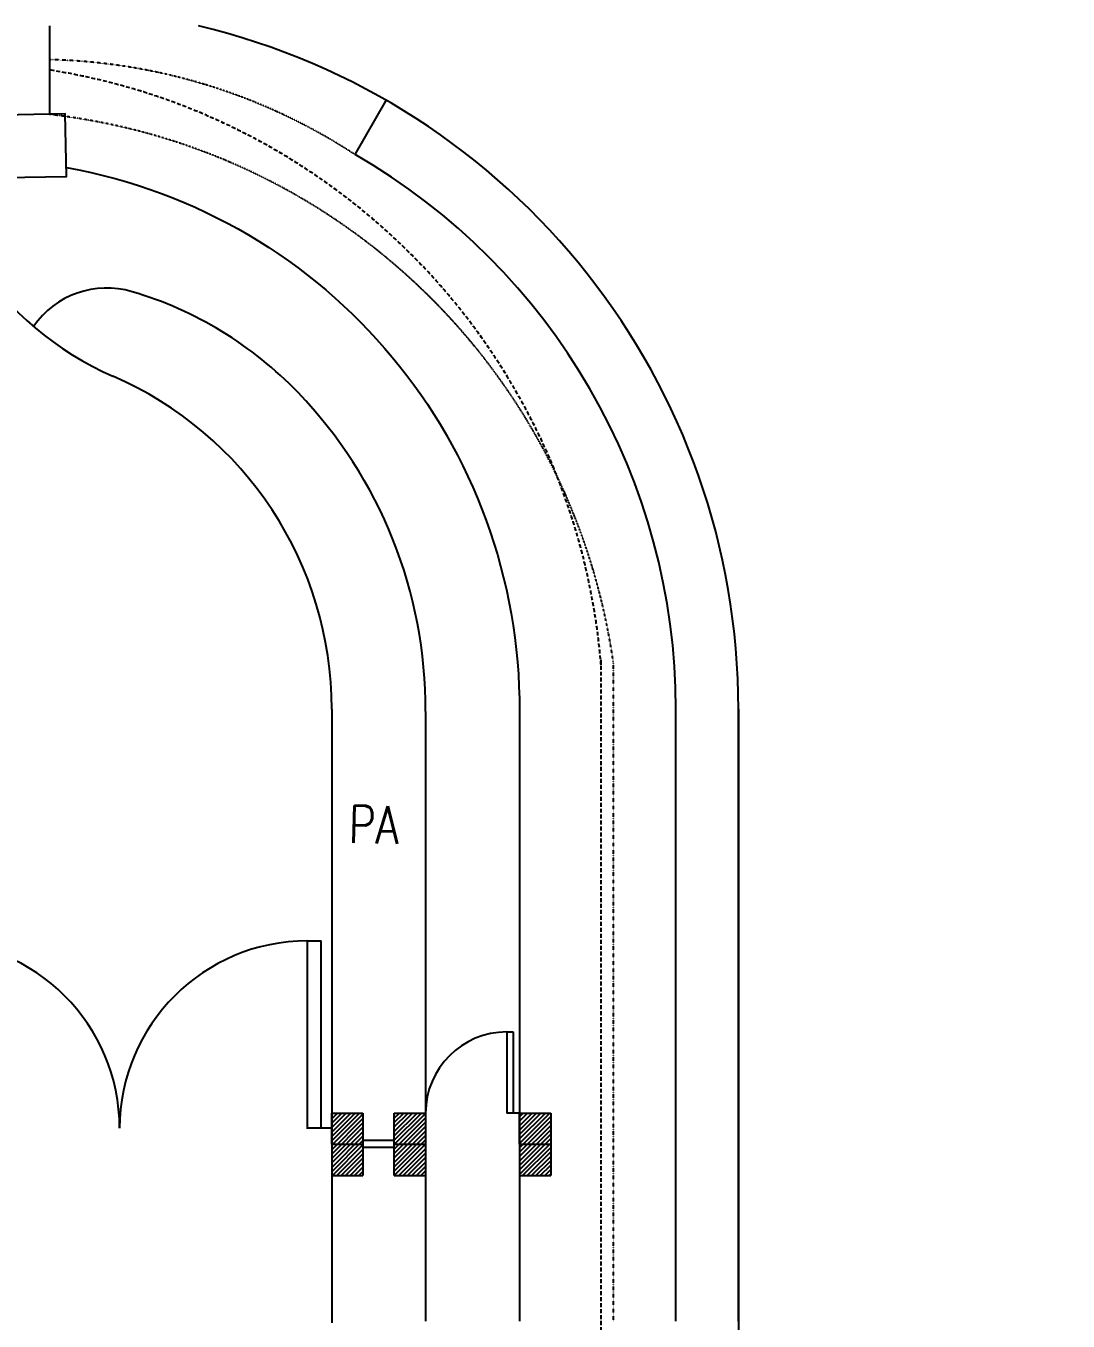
# Model space of a CAD drawing. Extents: x -24232 to 27340, y -23039 to 23489.
# Drawn here: x 5360 to 22015, y 2780 to 23489 of the extents above; entities that cross this region are included whole.
import ezdxf

# ---------------------------------------------------------------- set-up
doc = ezdxf.new("R2010")
doc.units = 0
doc.header["$LTSCALE"] = 10
for name, pattern in [('DASHDOT2', [0.5, 0.25, -0.125, 0, -0.125]), ('DASHDOTX2', [2, 1, -0.5, 0, -0.5]), ('HIDDEN', [9.525, 6.35, -3.175])]:
    doc.linetypes.add(name, pattern=pattern)
for name, color, linetype in [('0-BCA', 33, 'CONTINUOUS'), ('0-CONTOUR', 1, 'DASHDOTX2'), ('0-DRAIN', 2, 'CONTINUOUS'), ('0-LAKE', 4, 'CONTINUOUS'), ('0-PA', 7, 'CONTINUOUS'), ('1', 1, 'CONTINUOUS')]:
    doc.layers.add(name, color=color, linetype=linetype)
doc.styles.add('ROMANS', font='romans.shx', dxfattribs={"width": 0.8})

msp = doc.modelspace()

# ---------------------------------------------------------------- hatches: boundary and pattern name
at = {"layer": '1'}
h = msp.add_hatch(dxfattribs=at)
h.set_pattern_fill('ANSI31', color=256, scale=400, style=0)
h.set_pattern_definition([(45, (943.32, -18986.29), (-35.35534, 35.35534), [])])
h.paths.add_polyline_path([(13247, 5606), (13747, 5606), (13747, 6106), (13247, 6106)])
h.paths.add_polyline_path([(13247, 5606), (13247, 5106), (13747, 5106), (13747, 5606)])
h.paths.add_polyline_path([(11747, 5106), (11747, 5606), (11247, 5606), (11247, 5106)])
h.paths.add_polyline_path([(11747, 5606), (11747, 6106), (11247, 6106), (11247, 5606)])
h.paths.add_polyline_path([(10747, 6106), (10247, 6106), (10247, 5606), (10747, 5606)])
h.paths.add_polyline_path([(10747, 5606), (10247, 5606), (10247, 5106), (10747, 5106)])

# ---------------------------------------------------------------- linework, layer by layer
at = {"layer": '0-BCA'}
for p, q in [((5738, 23489), (5738, 22073)), ((10620, 21431), (11118, 22298)), ((10247, 12566), (10247, 2751)), ((11747, 12527), (11747, 2780)), ((13247, 12527), (13247, 2780)), ((9855, 8859), (10078, 8859)), ((9858, 5856), (9859, 8862)), ((10080, 5856), (10081, 8862)), ((13046, 7403), (13045, 6106)), ((13046, 7403), (13148, 7403)), ((13148, 7403), (13147, 6106)), ((10247, 6106), (10747, 6106)), ((10247, 5606), (10247, 6106)), ((10747, 6106), (10747, 5106)), ((11247, 6106), (11747, 6106)), ((11247, 5106), (11247, 6106)), ((11747, 6106), (11747, 5606)), ((13247, 6106), (13045, 6106)), ((13247, 6106), (13747, 6106)), ((13247, 5606), (13247, 6106)), ((13747, 6106), (13747, 5106)), ((10233, 5862), (9858, 5862)), ((10747, 5671), (11247, 5671)), ((10747, 5558), (11247, 5558)), ((10247, 5106), (10747, 5106)), ((11247, 5106), (11747, 5106)), ((13247, 5106), (13747, 5106))]:
    msp.add_line(p, q, dxfattribs=at)
msp.add_lwpolyline([(5007, 21064), (6007, 21083), (5988, 22083), (4988, 22064)], close=True, dxfattribs=at)
for points in [[(15747, 2780), (15747, 12566, 0.268384), (10620, 21431, 0.268384)], [(6010, 21225, -0.364193), (13247, 12527, 0.929631)], [(11747, 12527, 0.195207), (9710, 17625, 0.129874), (7059, 19239, 0.323747), (5480, 18684, 0.978386)]]:
    msp.add_lwpolyline(points, format="xyb", dxfattribs=at)
for centre, radius, start, end in [((8738, 22477), 5000, 180, 246.5932), ((4447, 12566), 5800, 0, 66.5932), ((3858, 5859), 3000, 0.0533, 90.0098), ((9858, 5859), 3000, 89.9902, 179.9467), ((13046, 6105), 1298, 90, 180)]:
    msp.add_arc(centre, radius, start, end, dxfattribs=at)
at = {"layer": '0-CONTOUR', "linetype": 'DASHDOT2'}
msp.add_line((14747, 13316), (14747, 2780), dxfattribs=at)
for points in [[(10620, 21431, 0.140076), (5738, 22949, 4.034299)], [(14747, 13316, 0.341223), (5738, 22073)]]:
    msp.add_lwpolyline(points, format="xyb", dxfattribs=at)
at = {"layer": '0-DRAIN', "color": 5, "linetype": 'HIDDEN'}
msp.add_line((14547, 13354), (14547, 2780), dxfattribs=at)
msp.add_lwpolyline([(14551, 13266, 0.346156), (5738, 22784, 0.228472)], format="xyb", dxfattribs=at)
msp.add_arc((25247, 2780), 10700, 180, 249.9838, dxfattribs=at)
at = {"layer": '0-LAKE'}
msp.add_line((16747, 12566), (16747, 2780), dxfattribs=at)
msp.add_lwpolyline([(16747, 2780), (16747, 12566, 0.347424), (8116, 23489, 0.347424)], format="xyb", dxfattribs=at)
msp.add_arc((25822, 2780), 9075, 180, 245.1949, dxfattribs=at)
at = {"layer": '1'}
for p, q in [((10247, 5606), (10747, 5606)), ((11247, 5606), (11747, 5606)), ((13247, 5606), (13747, 5606))]:
    msp.add_line(p, q, dxfattribs=at)

# ---------------------------------------------------------------- texts
at = {"layer": '0-PA', "style": 'ROMANS', "width": 0.8}
msp.add_text('PA', height=600, rotation=358.6653, dxfattribs=at).set_placement((10513, 10427))

doc.saveas('drawing.dxf')
